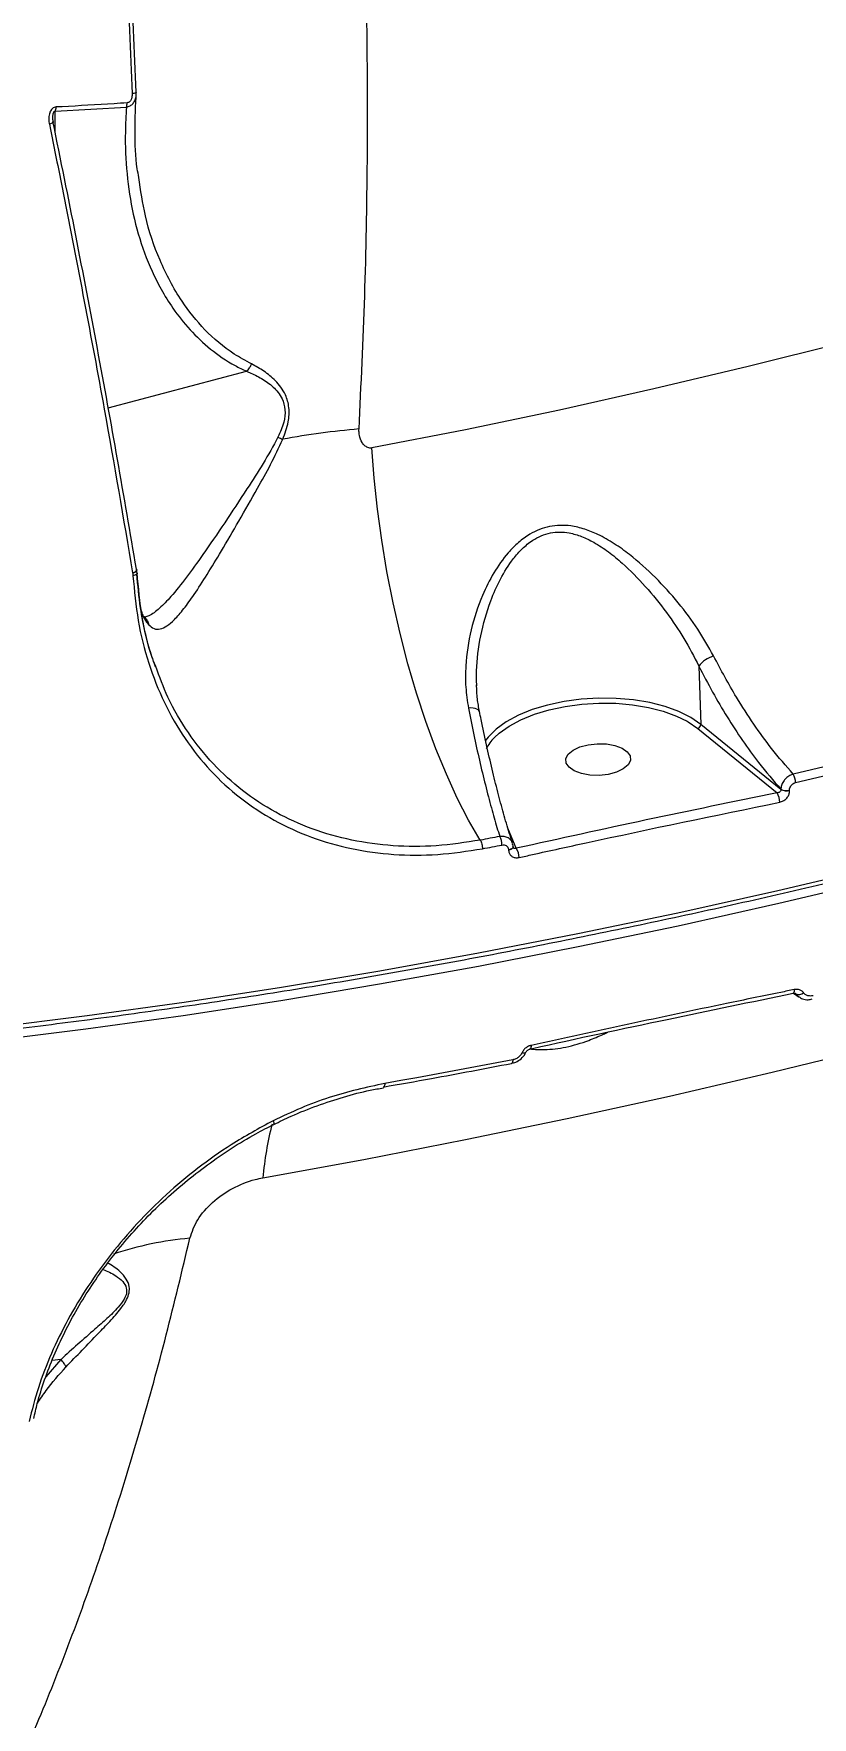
# Model space of a CAD drawing. Header units: millimetres. Extents: x -10881 to 8954, y -8695 to 5624.
# Drawn here: x 4949.7 to 5057.6, y -3575.2 to -3341.8 of the extents above; entities that cross this region are included whole.
import ezdxf

# ---------------------------------------------------------------- set-up
doc = ezdxf.new("R2010")
doc.units = ezdxf.units.MM
for name, color, linetype in [('DIKOM_ОБЪЕКТ', 7, 'Continuous'), ('DIKOM_РАЗМЕР_ЗОНА', 7, 'Continuous'), ('DIKOM_РАЗМЕР_ОБЪЕКТА', 7, 'Continuous')]:
    doc.layers.add(name, color=color, linetype=linetype)
doc.styles.add('style1', font='arial.ttf', dxfattribs={"width": 0.8})
doc.dimstyles.new('1-50', dxfattribs={"dimtxt": 300, "dimasz": 200, "dimexe": 100, "dimexo": 0, "dimgap": 100, "dimtad": 1, "dimtxsty": 'style1', "dimcen": 200, "dimclrd": 7, "dimclre": 7, "dimclrt": 7, "dimadec": 1, "dimazin": 2, "dimtfac": 1, "dimtmove": 0, "dimatfit": 2, "dimfxl": 0, "dimlwd": 25, "dimlwe": 18, "dimarcsym": 0})

# ---------------------------------------------------------------- blocks, each defined once
blk = doc.blocks.new('*D10')
at = {"layer": 'Defpoints', "color": 0, "transparency": 16777216}
for p in [(-7152.73, 2730.8), (7385.22, 911.28), (7385.22, -7693.77)]:
    blk.add_point(p, dxfattribs=at)
at = {"layer": 'DIKOM_РАЗМЕР_ОБЪЕКТА', "color": 7, "lineweight": 18, "transparency": 16777216}
for p, q in [((-7152.73, 2730.8), (-7152.73, -7793.77)), ((7385.22, 911.28), (7385.22, -7793.77))]:
    blk.add_line(p, q, dxfattribs=at)
at = {"layer": 'DIKOM_РАЗМЕР_ОБЪЕКТА', "color": 7, "lineweight": 25, "transparency": 16777216}
blk.add_line((-6952.73, -7693.77), (7185.22, -7693.77), dxfattribs=at)
at = {"layer": 'DIKOM_РАЗМЕР_ОБЪЕКТА', "color": 7, "transparency": 16777216}
for points in [[(-6952.73, -7660.43), (-6952.73, -7727.1), (-7152.73, -7693.77)], [(7185.22, -7660.43), (7185.22, -7727.1), (7385.22, -7693.77)]]:
    blk.add_solid(points, dxfattribs=at)
at = {"layer": 'DIKOM_РАЗМЕР_ОБЪЕКТА', "color": 7, "transparency": 16777216, "insert": (116.24, -7440.59), "char_height": 300, "attachment_point": 5, "style": 'style1'}
blk.add_mtext('14500', dxfattribs=at)
blk = doc.blocks.new('*D12')
at = {"layer": 'Defpoints', "color": 0, "transparency": 16777216}
for p in [(-9113.32, 3014.05), (8954.2, 2756.48), (8954.2, -8594.51)]:
    blk.add_point(p, dxfattribs=at)
at = {"layer": 'DIKOM_РАЗМЕР_ЗОНА', "color": 7, "lineweight": 18, "transparency": 16777216}
for p, q in [((-9113.32, 3014.05), (-9113.32, -8694.51)), ((8954.2, 2756.48), (8954.2, -8694.51))]:
    blk.add_line(p, q, dxfattribs=at)
at = {"layer": 'DIKOM_РАЗМЕР_ЗОНА', "color": 7, "lineweight": 25, "transparency": 16777216}
blk.add_line((-8913.32, -8594.51), (8754.2, -8594.51), dxfattribs=at)
at = {"layer": 'DIKOM_РАЗМЕР_ЗОНА', "color": 7, "transparency": 16777216}
for points in [[(-8913.32, -8561.18), (-8913.32, -8627.85), (-9113.32, -8594.51)], [(8754.2, -8561.18), (8754.2, -8627.85), (8954.2, -8594.51)]]:
    blk.add_solid(points, dxfattribs=at)
at = {"layer": 'DIKOM_РАЗМЕР_ЗОНА', "color": 7, "transparency": 16777216, "insert": (-79.56, -8341.34), "char_height": 300, "attachment_point": 5, "style": 'style1'}
blk.add_mtext('18000', dxfattribs=at)

msp = doc.modelspace()

# ---------------------------------------------------------------- linework, layer by layer
at = {"layer": 'DIKOM_ОБЪЕКТ', "color": 7, "linetype": 'Continuous', "lineweight": 15}
for p, q in [((4963.877, -3350.303), (4963.882, -3349.917)), ((4952.622, -3355.383), (4952.658, -3352.552)), ((4952.658, -3352.552), (4962.519, -3351.968)), ((4959.986, -3393.647), (4979.163, -3388.601)), ((4963.385, -3416.558), (4963.392, -3416.602)), ((4963.392, -3416.602), (4963.432, -3416.933)), ((4963.968, -3416.473), (4963.924, -3416.015)), ((4963.948, -3416.13), (4963.943, -3416.104)), ((4965.21, -3422.857), (4965.007, -3422.605)), ((4965.322, -3423.387), (4965.609, -3423.74)), ((4966.54, -3429.591), (4966.396, -3429.157)), ((4966.576, -3429.5), (4966.425, -3429.12)), ((5041.866, -3429.461), (5042.144, -3437.546)), ((5011.457, -3435.762), (5011.451, -3435.74)), ((5041.727, -3438.116), (5052.724, -3447.039)), ((5053.252, -3446.559), (5042.144, -3437.546)), ((5053.251, -3446.535), (5053.252, -3446.559)), ((5054.451, -3446.708), (5054.45, -3446.684)), ((5016.564, -3454.721), (5015.4, -3451.936)), ((5016.123, -3454.532), (5016.122, -3454.508)), ((5015.496, -3454.959), (5015.497, -3454.984)), ((5054.983, -3474.815), (5055.464, -3475.152)), ((5055.163, -3474.81), (5055.314, -3474.92)), ((5055.454, -3475.138), (5055.693, -3475.312)), ((4982.913, -3492.919), (4982.909, -3492.921)), ((4953.439, -3525.578), (4951.334, -3528.018)), ((4953.439, -3525.578), (4952.218, -3525.719))]:
    msp.add_line(p, q, dxfattribs=at)
at = {"layer": 'DIKOM_ОБЪЕКТ', "color": 7, "linetype": 'Continuous', "lineweight": 15, "flags": 128}
for points in [[(4963.882, -3349.917), (4963.888, -3349.942), (4963.87, -3349.967), (4963.829, -3349.993), (4963.764, -3350.018), (4963.677, -3350.042), (4963.571, -3350.064), (4963.449, -3350.084), (4963.313, -3350.101)], [(4952.373, -3354.011), (4952.373, -3354.045), (4952.346, -3354.092), (4952.292, -3354.142), (4952.211, -3354.195), (4952.106, -3354.249), (4951.98, -3354.301), (4951.836, -3354.351)], [(5141.019, -3361.22), (5127.841, -3365.559), (5114.646, -3369.73), (5101.444, -3373.728), (5088.242, -3377.551), (5075.05, -3381.197), (5061.875, -3384.663), (5048.726, -3387.948), (5035.612, -3391.048), (5022.541, -3393.963), (5009.521, -3396.69), (4996.562, -3399.227)], [(5011.574, -3453.594), (5009.961, -3450.828), (5008.388, -3447.778), (5006.869, -3444.467), (5005.414, -3440.921), (5004.035, -3437.168), (5002.743, -3433.237), (5001.547, -3429.159), (5000.458, -3424.964), (4999.484, -3420.687), (4998.631, -3416.36), (4997.908, -3412.016), (4997.319, -3407.691), (4996.869, -3403.417), (4996.562, -3399.227)], [(4943.561, -3481.417), (4956.913, -3479.763), (4970.374, -3477.898), (4983.936, -3475.823), (4997.59, -3473.539), (5011.326, -3471.048), (5025.136, -3468.352), (5039.011, -3465.452), (5052.942, -3462.35), (5066.919, -3459.049), (5080.933, -3455.549), (5094.975, -3451.855), (5109.036, -3447.967), (5123.107, -3443.889), (5137.179, -3439.624), (5151.241, -3435.173), (5165.286, -3430.541), (5179.303, -3425.729), (5193.284, -3420.742), (5207.22, -3415.583), (5215.499, -3412.427)], [(5214.844, -3410.862), (5206.645, -3413.986), (5192.751, -3419.131), (5178.812, -3424.103), (5164.836, -3428.9), (5150.834, -3433.518), (5136.814, -3437.955), (5122.785, -3442.208), (5108.756, -3446.274), (5094.737, -3450.149), (5080.737, -3453.833), (5066.765, -3457.322), (5052.83, -3460.613), (5038.942, -3463.706), (5025.109, -3466.597), (5011.34, -3469.285), (4997.645, -3471.769), (4984.032, -3474.045), (4970.511, -3476.114), (4957.09, -3477.974), (4943.778, -3479.623)], [(4963.942, -3416.104), (4963.943, -3416.151), (4963.918, -3416.222), (4963.862, -3416.296), (4963.778, -3416.368), (4963.668, -3416.437), (4963.535, -3416.501), (4963.385, -3416.558)], [(4963.947, -3416.132), (4963.949, -3416.176), (4963.925, -3416.25), (4963.871, -3416.326), (4963.787, -3416.401), (4963.677, -3416.474), (4963.544, -3416.542), (4963.392, -3416.602)], [(4963.9, -3416.02), (4963.937, -3416.083), (4963.942, -3416.104)], [(5116.192, -3428.326), (5108.518, -3430.546), (5100.847, -3432.708), (5093.18, -3434.812), (5085.518, -3436.856), (5077.864, -3438.841), (5070.218, -3440.767), (5062.583, -3442.632), (5054.96, -3444.437)], [(5055.295, -3445.623), (5062.923, -3443.817), (5070.564, -3441.951), (5078.215, -3440.024), (5085.875, -3438.037), (5093.542, -3435.991), (5101.215, -3433.886), (5108.892, -3431.723), (5116.571, -3429.501)], [(5011.451, -3435.74), (5011.397, -3435.634), (5011.273, -3435.514), (5011.092, -3435.415), (5010.859, -3435.341), (5010.582, -3435.293), (5010.27, -3435.273), (5009.933, -3435.283)], [(5042.144, -3437.546), (5040.762, -3436.599), (5039.098, -3435.77), (5037.189, -3435.077), (5035.078, -3434.535), (5032.809, -3434.156), (5030.433, -3433.949), (5028.001, -3433.917), (5025.568, -3434.061), (5023.185, -3434.379), (5020.906, -3434.863), (5018.779, -3435.503), (5016.852, -3436.285), (5015.167, -3437.192), (5013.76, -3438.203), (5012.663, -3439.297), (5012.251, -3439.848)], [(5013.524, -3439.386), (5014.204, -3438.754), (5015.568, -3437.773), (5017.202, -3436.894), (5019.071, -3436.136), (5021.133, -3435.515), (5023.343, -3435.046), (5025.653, -3434.737), (5028.013, -3434.597), (5030.371, -3434.628), (5032.675, -3434.829), (5034.875, -3435.197), (5036.923, -3435.722), (5038.774, -3436.394), (5040.243, -3437.116)], [(5040.243, -3437.116), (5040.387, -3437.198), (5041.727, -3438.116)], [(5029.313, -3444.474), (5028.052, -3444.615), (5026.78, -3444.578), (5025.6, -3444.366), (5024.607, -3443.997), (5023.883, -3443.499), (5023.485, -3442.915), (5023.446, -3442.29), (5023.77, -3441.676), (5024.429, -3441.122), (5025.371, -3440.673), (5026.519, -3440.366), (5027.78, -3440.225), (5029.052, -3440.262), (5030.232, -3440.474), (5031.224, -3440.844), (5031.949, -3441.341), (5032.347, -3441.925), (5032.385, -3442.55), (5032.062, -3443.164), (5031.403, -3443.718), (5030.461, -3444.167), (5029.313, -3444.474)], [(4981.443, -3500.406), (4995.439, -3497.858), (5009.503, -3495.119), (5023.628, -3492.19), (5037.806, -3489.072), (5052.03, -3485.768), (5066.292, -3482.278), (5080.583, -3478.606), (5094.896, -3474.753), (5109.223, -3470.72), (5123.556, -3466.511), (5137.888, -3462.128), (5152.21, -3457.572), (5166.515, -3452.847), (5180.794, -3447.955)], [(5014.272, -3453.08), (5013.934, -3453.145), (5013.597, -3453.209), (5013.26, -3453.274), (5012.923, -3453.338), (5012.585, -3453.402), (5012.248, -3453.466), (5011.911, -3453.53), (5011.574, -3453.594)], [(5011.878, -3454.787), (5012.215, -3454.723), (5012.553, -3454.659), (5012.89, -3454.595), (5013.227, -3454.531), (5013.565, -3454.467), (5013.902, -3454.402), (5014.24, -3454.338), (5014.577, -3454.273)], [(5016.122, -3454.507), (5016.111, -3454.584), (5016.071, -3454.662), (5016.002, -3454.737), (5015.907, -3454.806), (5015.789, -3454.867), (5015.65, -3454.919), (5015.496, -3454.959)], [(5016.123, -3454.527), (5016.123, -3454.529), (5016.112, -3454.608), (5016.072, -3454.686), (5016.003, -3454.761), (5015.908, -3454.83), (5015.79, -3454.891), (5015.651, -3454.943), (5015.497, -3454.984)], [(5016.103, -3454.427), (5016.122, -3454.505), (5016.122, -3454.507)], [(5055.097, -3474.315), (5055.094, -3474.469), (5055.078, -3474.6), (5055.051, -3474.702), (5055.013, -3474.773), (5054.966, -3474.809), (5054.957, -3474.812)], [(5055.096, -3474.761), (5055.261, -3474.97), (5055.454, -3475.139)], [(5018.618, -3482.048), (5018.614, -3482.203), (5018.597, -3482.334), (5018.567, -3482.437), (5018.526, -3482.508), (5018.474, -3482.546), (5018.463, -3482.549)], [(5016.091, -3484.045), (5013.866, -3484.472), (5011.643, -3484.894), (5009.422, -3485.311), (5007.203, -3485.723), (5004.985, -3486.13), (5002.77, -3486.531), (5000.557, -3486.927), (4998.345, -3487.318)], [(5016.091, -3484.045), (5016.082, -3484.199), (5016.059, -3484.331), (5016.024, -3484.434), (5015.978, -3484.506), (5015.922, -3484.544), (5015.909, -3484.547)], [(5017.376, -3483.042), (5017.52, -3483.069), (5017.647, -3483.08), (5017.753, -3483.074), (5017.836, -3483.052), (5017.892, -3483.014), (5017.912, -3482.986)], [(4998.345, -3487.318), (4998.331, -3487.473), (4998.302, -3487.606), (4998.261, -3487.711), (4998.21, -3487.783), (4998.149, -3487.822), (4998.131, -3487.826)], [(4982.865, -3492.505), (4982.907, -3492.641), (4982.933, -3492.755), (4982.941, -3492.841), (4982.933, -3492.897), (4982.913, -3492.919)]]:
    msp.add_lwpolyline(points, dxfattribs=at)
at = {"layer": 'DIKOM_ОБЪЕКТ', "color": 7, "linetype": 'Continuous', "lineweight": 15}
for centre, radius, start, end in [((4960.94, -3351.409), 1.675, 340.49716, 1.22597), ((4951.131, -3351.959), 1.638, 338.78066, 0.20263), ((5025.266, -3300.723), 105.603, 246.72177, 247.1153), ((5004.546, -3509.281), 113.113, 94.96179, 100.36293), ((4963.555, -3423.686), 1.792, 9.61205, 37.6064), ((5045.208, -3432.159), 4.295, 107.62131, 141.08463), ((5041.535, -3437.538), 0.609, 288.43644, 359.28377), ((5017.958, -3443.794), 6.252, 135.1638, 152.76567), ((5052.121, -3445.879), 3.184, 4.60927, 26.93327), ((5050.386, -3448.402), 2.706, 1.50504, 30.25301), ((5054.039, -3445.091), 1.645, 241.3977, 284.48399), ((5054.04, -3445.115), 1.645, 241.39312, 284.48329), ((5012.01, -3454.296), 2.568, 0.50879, 28.25583), ((5014.492, -3456.073), 2.475, 1.56277, 33.12577), ((5055.708, -3473.966), 1.032, 247.58509, 310.96828), ((5027.722, -3504.442), 46.454, 165.71911, 175.01499), ((4975.161, -3553.499), 44.88, 94.91771, 108.73855)]:
    msp.add_arc(centre, radius, start, end, dxfattribs=at)
for points, knots in [([(4973.78, -2705.214), (4973.205, -2705.39), (4971.641, -2705.869), (4969.223, -2706.981), (4966.573, -2708.482), (4964.144, -2710.214), (4961.946, -2712.125), (4959.992, -2714.181), (4958.29, -2716.339), (4956.843, -2718.553), (4955.646, -2720.776), (4954.688, -2722.96), (4953.948, -2725.065), (4953.398, -2727.064), (4953.008, -2728.941), (4952.751, -2730.694), (4952.598, -2732.332), (4952.529, -2733.873), (4952.529, -2735.341), (4952.588, -2736.759), (4952.699, -2738.162), (4952.864, -2739.59), (4953.09, -2741.109), (4953.404, -2742.838), (4953.88, -2745.072), (4954.539, -2747.75), (4955.373, -2750.815), (4956.283, -2753.947), (4957.288, -2757.255), (4958.403, -2760.802), (4959.642, -2764.634), (4960.974, -2768.662), (4962.402, -2772.905), (4963.935, -2777.387), (4965.569, -2782.105), (4967.309, -2787.068), (4969.155, -2792.283), (4971.11, -2797.756), (4973.168, -2803.472), (4975.332, -2809.437), (4977.597, -2815.642), (4979.97, -2822.103), (4982.445, -2828.802), (4985.012, -2835.719), (4987.666, -2842.834), (4990.411, -2850.161), (4993.249, -2857.706), (4996.186, -2865.484), (4999.215, -2873.477), (5002.334, -2881.678), (5005.543, -2890.088), (5008.842, -2898.71), (5012.223, -2907.517), (5015.684, -2916.51), (5019.224, -2925.681), (5022.85, -2935.051), (5026.555, -2944.603), (5030.326, -2954.303), (5034.151, -2964.118), (5038.031, -2974.05), (5041.974, -2984.125), (5045.988, -2994.358), (5050.069, -3004.74), (5054.206, -3015.246), (5058.4, -3025.875), (5062.652, -3036.633), (5066.953, -3047.493), (5071.298, -3058.443), (5075.684, -3069.48), (5080.119, -3080.617), (5084.598, -3091.85), (5089.11, -3103.144), (5093.642, -3114.468), (5098.183, -3125.799), (5102.738, -3137.145), (5107.317, -3148.532), (5111.929, -3159.984), (5116.574, -3171.499), (5121.246, -3183.062), (5125.939, -3194.66), (5130.647, -3206.276), (5135.363, -3217.894), (5140.081, -3229.498), (5144.793, -3241.071), (5149.493, -3252.597), (5154.176, -3264.06), (5158.834, -3275.447), (5163.466, -3286.751), (5168.088, -3298.012), (5172.707, -3309.248), (5177.325, -3320.463), (5181.925, -3331.617), (5186.499, -3342.69), (5191.041, -3353.665), (5195.54, -3364.517), (5199.998, -3375.253), (5204.414, -3385.869), (5208.79, -3396.369), (5213.12, -3406.739), (5217.403, -3416.978), (5221.641, -3427.09), (5225.836, -3437.079), (5229.978, -3446.92), (5234.063, -3456.606), (5238.09, -3466.133), (5242.062, -3475.511), (5245.974, -3484.723), (5249.813, -3493.742), (5253.569, -3502.545), (5257.242, -3511.13), (5260.841, -3519.519), (5264.368, -3527.717), (5267.82, -3535.715), (5271.19, -3543.5), (5274.479, -3551.073), (5277.689, -3558.437), (5280.813, -3565.576), (5283.845, -3572.478), (5286.787, -3579.147), (5289.644, -3585.594), (5292.414, -3591.813), (5295.086, -3597.782), (5297.654, -3603.485), (5300.113, -3608.909), (5302.475, -3614.086), (5304.743, -3619.02), (5306.919, -3623.712), (5308.995, -3628.148), (5310.975, -3632.332), (5312.862, -3636.271), (5314.662, -3639.977), (5316.372, -3643.436), (5318.001, -3646.668), (5319.567, -3649.699), (5321.105, -3652.587), (5322.693, -3655.445), (5324.216, -3658.021), (5325.575, -3660.128), (5326.691, -3661.716), (5327.614, -3662.938), (5328.566, -3664.106), (5329.565, -3665.235), (5330.639, -3666.349), (5331.815, -3667.459), (5333.122, -3668.573), (5334.588, -3669.688), (5336.241, -3670.794), (5338.101, -3671.868), (5340.178, -3672.875), (5342.471, -3673.773), (5344.961, -3674.516), (5347.615, -3675.062), (5350.39, -3675.374), (5353.24, -3675.428), (5356.221, -3675.199), (5359.278, -3674.658), (5362.322, -3673.752), (5364.547, -3672.904), (5365.696, -3672.278), (5365.933, -3672.149)], [0, 0, 0, 0, 0.0011985, 0.0032581, 0.0052799, 0.0072669, 0.0092214, 0.0111446, 0.0130366, 0.0148961, 0.0167212, 0.018512, 0.0202734, 0.0220193, 0.0237739, 0.0255608, 0.0274196, 0.0293981, 0.0315534, 0.0339557, 0.0366951, 0.0398949, 0.0437386, 0.0485326, 0.0548893, 0.064576, 0.0738903, 0.0825494, 0.0907906, 0.0995119, 0.1079292, 0.1161342, 0.1242885, 0.1323413, 0.1403379, 0.1482986, 0.1562396, 0.1641749, 0.1721209, 0.1799924, 0.18789, 0.1958027, 0.2037125, 0.2115976, 0.2194404, 0.2272258, 0.2350511, 0.2428896, 0.2507186, 0.2585458, 0.2663779, 0.2742213, 0.2820862, 0.2898971, 0.2977261, 0.3055864, 0.313458, 0.3213159, 0.3291377, 0.3369057, 0.3446788, 0.3525023, 0.3603161, 0.3681279, 0.3759442, 0.383771, 0.3916161, 0.3994285, 0.4072342, 0.4150698, 0.422919, 0.430763, 0.4385823, 0.4463619, 0.4541054, 0.4618563, 0.4696376, 0.4774446, 0.4852721, 0.4931149, 0.5009676, 0.5088245, 0.516679, 0.5245246, 0.5323557, 0.5401668, 0.5479527, 0.5557083, 0.5634486, 0.5712607, 0.579091, 0.5869322, 0.5947769, 0.6026153, 0.6104402, 0.6182331, 0.6260461, 0.6338504, 0.6416491, 0.6494496, 0.6572573, 0.6650796, 0.6729306, 0.6807465, 0.6885807, 0.6964393, 0.7043072, 0.7121656, 0.7199976, 0.7277875, 0.7355842, 0.7434131, 0.7512353, 0.7590588, 0.766889, 0.7747334, 0.7826036, 0.7904405, 0.7982845, 0.8061672, 0.8140702, 0.8219747, 0.8298575, 0.8377036, 0.8455321, 0.8534507, 0.8613777, 0.869325, 0.8773069, 0.8853406, 0.8934492, 0.901673, 0.9099301, 0.9183992, 0.9271749, 0.9364952, 0.9471073, 0.9548059, 0.9590109, 0.962592, 0.9656033, 0.9681976, 0.9704893, 0.9725662, 0.9744978, 0.9763413, 0.9781434, 0.9799386, 0.9817456, 0.9835817, 0.985451, 0.9873486, 0.9892664, 0.9911965, 0.9931337, 0.9952798, 0.9973914, 0.9994616, 1, 1, 1, 1]), ([(5365.898, -3672.083), (5365.845, -3672.141), (5365.646, -3672.354), (5364.939, -3671.862), (5363.771, -3670.575), (5362.215, -3668.339), (5360.306, -3665.228), (5358.064, -3661.273), (5355.512, -3656.525), (5352.663, -3651.02), (5349.485, -3644.701), (5345.961, -3637.523), (5342.094, -3629.485), (5337.876, -3620.57), (5333.336, -3610.833), (5328.542, -3600.421), (5323.521, -3589.396), (5318.287, -3577.794), (5312.78, -3565.485), (5306.972, -3552.404), (5300.874, -3538.571), (5294.482, -3523.976), (5287.84, -3508.722), (5281.052, -3493.043), (5274.146, -3477.01), (5267.115, -3460.611), (5259.88, -3443.656), (5252.436, -3426.136), (5244.827, -3408.151), (5237.031, -3389.649), (5229.073, -3370.685), (5221.064, -3351.527), (5213.055, -3332.297), (5205.032, -3312.964), (5196.907, -3293.317), (5188.68, -3273.351), (5180.401, -3253.186), (5172.046, -3232.764), (5163.646, -3212.156), (5155.676, -3192.532), (5148.182, -3174.016), (5141.149, -3156.587), (5134.129, -3139.134), (5127.121, -3121.657), (5120.158, -3104.238), (5113.227, -3086.842), (5106.346, -3069.517), (5099.249, -3051.592), (5091.98, -3033.163), (5084.556, -3014.27), (5077.258, -2995.625), (5070.057, -2977.15), (5062.978, -2958.91), (5056.029, -2940.923), (5049.269, -2923.336), (5042.797, -2906.416), (5036.626, -2890.195), (5030.734, -2874.621), (5025.055, -2859.517), (5019.591, -2844.89), (5014.38, -2830.839), (5009.412, -2817.333), (5004.71, -2804.432), (5000.339, -2792.317), (4996.314, -2781.033), (4992.628, -2770.561), (4989.239, -2760.785), (4986.137, -2751.673), (4983.339, -2743.272), (4980.856, -2735.61), (4978.712, -2728.759), (4976.934, -2722.816), (4975.513, -2717.766), (4974.441, -2713.58), (4973.707, -2710.213), (4973.304, -2707.641), (4973.279, -2705.985), (4973.451, -2705.2), (4973.738, -2705.25), (4973.795, -2705.26)], [0, 0, 0, 0, 0.00485319, 0.01812061, 0.03164925, 0.04520278, 0.05883181, 0.07248617, 0.08566114, 0.09885872, 0.11212506, 0.12541461, 0.13897018, 0.15255055, 0.16620626, 0.17988731, 0.19306331, 0.20626201, 0.21952963, 0.2328204, 0.24637659, 0.25995745, 0.27361322, 0.2872942, 0.30045342, 0.31363518, 0.32699314, 0.34035109, 0.35380432, 0.36725754, 0.38089398, 0.39455553, 0.40771584, 0.42089873, 0.43425821, 0.4476177, 0.4610727, 0.4745277, 0.48816644, 0.50183037, 0.51325774, 0.52469993, 0.53625663, 0.54781332, 0.55943169, 0.57105007, 0.58278624, 0.5945384, 0.60771578, 0.62091581, 0.63418465, 0.64747662, 0.66103387, 0.67461581, 0.68827271, 0.7019548, 0.71510982, 0.72828735, 0.74164094, 0.75499453, 0.76844327, 0.78189201, 0.79552382, 0.80918074, 0.8223569, 0.83555578, 0.84882375, 0.86211497, 0.87567269, 0.88925522, 0.90291306, 0.91659617, 0.9297677, 0.9429619, 0.95622526, 0.969512, 0.98306559, 0.99664417, 1, 1, 1, 1]), ([(4950.625, -2870.545), (4950.914, -2871.88), (4951.492, -2874.552), (4952.803, -2879.66), (4954.443, -2885.578), (4956.329, -2891.982), (4958.379, -2898.66), (4960.534, -2905.47), (4962.929, -2912.844), (4965.583, -2920.833), (4968.492, -2929.421), (4971.669, -2938.627), (4975.09, -2948.381), (4978.673, -2958.441), (4982.387, -2968.728), (4986.22, -2979.214), (4990.255, -2990.121), (4994.517, -3001.515), (4998.997, -3013.363), (5003.704, -3025.681), (5008.6, -3038.368), (5014.31, -3053.024), (5020.9, -3069.76), (5028.462, -3088.741), (5036.323, -3108.264), (5043.639, -3126.25), (5050.286, -3142.464), (5056.202, -3156.811), (5062.206, -3171.288), (5068.33, -3185.976), (5074.548, -3200.817), (5080.865, -3215.822), (5087.222, -3230.858), (5093.496, -3245.636), (5099.658, -3260.096), (5105.71, -3274.25), (5111.753, -3288.337), (5117.817, -3302.428), (5123.878, -3316.469), (5129.935, -3330.458), (5135.945, -3344.301), (5139.892, -3353.359), (5141.866, -3357.889)], [0, 0, 0, 0, 0.0282977, 0.0566647, 0.0852432, 0.1138932, 0.1375425, 0.1611917, 0.185006, 0.2088203, 0.23316, 0.2574997, 0.2820232, 0.3065467, 0.3294533, 0.3523599, 0.3754233, 0.3984866, 0.4220484, 0.4456101, 0.4693457, 0.4930812, 0.525685, 0.5584037, 0.5914745, 0.6246643, 0.6479274, 0.6711905, 0.6946175, 0.7180444, 0.741983, 0.7659217, 0.7900347, 0.8141477, 0.8369957, 0.8598436, 0.8828401, 0.9058367, 0.9292979, 0.9527591, 0.9763795, 1, 1, 1, 1]), ([(4994.763, -3396.592), (4995.055, -3390.461), (4995.642, -3378.167), (4995.985, -3359.394), (4995.93, -3340.379), (4995.461, -3322.296), (4994.67, -3305.226), (4993.631, -3289.212), (4992.288, -3273.144), (4990.63, -3256.953), (4988.649, -3240.684), (4986.337, -3224.349), (4983.705, -3208.078), (4980.819, -3192.277), (4977.709, -3176.987), (4974.389, -3162.166), (4970.783, -3147.482), (4966.886, -3132.938), (4962.716, -3118.628), (4958.257, -3104.515), (4953.518, -3090.657), (4947.881, -3075.4), (4941.24, -3058.971), (4933.478, -3041.642), (4925.258, -3025.071), (4917.49, -3010.939), (4910.325, -2999.009), (4903.879, -2989.043), (4897.267, -2979.569), (4890.459, -2970.552), (4883.473, -2962.031), (4876.312, -2954.024), (4869.03, -2946.601), (4861.779, -2939.907), (4854.588, -2933.924), (4847.448, -2928.605), (4840.237, -2923.856), (4832.955, -2919.681), (4825.644, -2916.129), (4818.377, -2913.169), (4813.566, -2911.736), (4811.192, -2911.029)], [0, 0, 0, 0, 0.0290093, 0.0581619, 0.0873867, 0.1167572, 0.1409802, 0.165245, 0.1896367, 0.2140713, 0.2389999, 0.2639747, 0.289091, 0.3142551, 0.3377179, 0.3612203, 0.3850343, 0.4088483, 0.4328318, 0.4568153, 0.4811252, 0.5054802, 0.5389038, 0.5725657, 0.6063476, 0.640372, 0.6641992, 0.6880682, 0.7120632, 0.7361003, 0.7606187, 0.7851814, 0.8098784, 0.8346201, 0.8580237, 0.8814651, 0.9051993, 0.9289336, 0.9528253, 0.976717, 1, 1, 1, 1]), ([(4958.226, -3280.234), (4958.834, -3286.042), (4960.049, -3297.669), (4961.463, -3315.147), (4962.599, -3332.649), (4963.075, -3344.28), (4963.313, -3350.101)], [0, 0, 0, 0, 0.2489043, 0.4982428, 0.7488998, 1, 1, 1, 1]), ([(4963.882, -3349.917), (4963.647, -3344.156), (4963.178, -3332.624), (4962.052, -3315.202), (4960.642, -3297.699), (4959.422, -3286.009), (4958.811, -3280.159)], [0, 0, 0, 0, 0.2489044, 0.4982428, 0.7488997, 1, 1, 1, 1]), ([(4962.614, -3351.373), (4962.011, -3351.414), (4958.994, -3351.618), (4955.714, -3351.808), (4953.044, -3351.94), (4952.769, -3351.954)], [0, 0, 0, 0, 0.1831691, 0.9158786, 1, 1, 1, 1]), ([(4962.519, -3351.968), (4962.694, -3351.922), (4963.045, -3351.83), (4963.466, -3351.464), (4963.756, -3350.966), (4963.876, -3350.555), (4963.877, -3350.322), (4963.877, -3350.303)], [0, 0, 0, 0, 0.234832, 0.4695301, 0.7090703, 0.9766986, 1, 1, 1, 1]), ([(4963.313, -3350.101), (4963.309, -3350.274), (4963.303, -3350.576), (4963.174, -3350.957), (4963.003, -3351.197), (4962.815, -3351.337), (4962.681, -3351.361), (4962.614, -3351.373)], [0, 0, 0, 0, 0.3196286, 0.5618766, 0.7279416, 0.8640377, 1, 1, 1, 1]), ([(4964.236, -3361.729), (4964.162, -3361.326), (4963.782, -3359.244), (4963.644, -3355.299), (4963.803, -3351.711), (4963.882, -3349.917)], [0, 0, 0, 0, 0.1070445, 0.553516, 1, 1, 1, 1]), ([(4952.769, -3351.954), (4952.671, -3351.968), (4952.476, -3351.998), (4952.219, -3352.178), (4951.989, -3352.471), (4951.794, -3352.967), (4951.726, -3353.636), (4951.8, -3354.117), (4951.836, -3354.351)], [0, 0, 0, 0, 0.1098635, 0.2200424, 0.3257284, 0.4925231, 0.7537199, 1, 1, 1, 1]), ([(4952.319, -3353.443), (4952.323, -3353.3), (4952.329, -3353.074), (4952.388, -3352.793), (4952.455, -3352.645), (4952.509, -3352.582), (4952.54, -3352.56), (4952.572, -3352.546), (4952.612, -3352.539), (4952.641, -3352.547), (4952.658, -3352.552)], [0, 0, 0, 0, 0.4265753, 0.6792081, 0.800781, 0.8428805, 0.8853849, 0.8973205, 0.9390186, 1, 1, 1, 1]), ([(4952.403, -3354.003), (4952.369, -3353.901), (4952.311, -3353.727), (4952.326, -3353.533), (4952.332, -3353.451)], [0, 0, 0, 0, 0.5800775, 1, 1, 1, 1]), ([(4963.9, -3416.02), (4963.042, -3410.967), (4961.325, -3400.854), (4958.512, -3385.414), (4955.54, -3369.795), (4953.406, -3359.246), (4952.339, -3353.967)], [0, 0, 0, 0, 0.2490893, 0.498539, 0.7490847, 1, 1, 1, 1]), ([(4962.519, -3351.968), (4962.457, -3353.122), (4962.288, -3356.255), (4962.505, -3361.247), (4963.353, -3366.86), (4964.899, -3372.218), (4966.851, -3376.531), (4969.033, -3380.056), (4971.261, -3382.879), (4974.102, -3385.566), (4976.811, -3387.441), (4978.632, -3388.339), (4979.163, -3388.601)], [0, 0, 0, 0, 0.0783339, 0.2125921, 0.3472662, 0.4817928, 0.6158493, 0.6916662, 0.7820716, 0.8726186, 0.9628125, 1, 1, 1, 1]), ([(4951.836, -3354.351), (4951.965, -3354.985), (4952.611, -3358.153), (4954.262, -3366.373), (4956.703, -3378.944), (4959.984, -3396.597), (4962.101, -3409.023), (4963.385, -3416.558)], [0, 0, 0, 0, 0.0299896, 0.1499527, 0.3900715, 0.6301904, 1, 1, 1, 1]), ([(4979.869, -3387.579), (4979.054, -3387.134), (4976.592, -3385.791), (4973.267, -3382.915), (4969.797, -3378.558), (4967.017, -3373.26), (4965.074, -3367.483), (4964.495, -3363.51), (4964.236, -3361.729)], [0, 0, 0, 0, 0.0804215, 0.2430261, 0.4058879, 0.6166559, 0.8281712, 1, 1, 1, 1]), ([(4979.163, -3388.601), (4979.165, -3388.601), (4979.167, -3388.6), (4979.17, -3388.599), (4979.171, -3388.598), (4979.171, -3388.598)], [0, 0, 0, 0, 0.4569013, 0.8306736, 1, 1, 1, 1]), ([(4979.171, -3388.598), (4979.312, -3388.453), (4979.571, -3388.186), (4979.776, -3387.807), (4979.856, -3387.612), (4979.869, -3387.579)], [0, 0, 0, 0, 0.4995243, 0.9155994, 1, 1, 1, 1]), ([(4979.171, -3388.598), (4979.172, -3388.598), (4979.302, -3388.65), (4980.006, -3388.939), (4981.282, -3389.551), (4982.883, -3390.687), (4984.102, -3392.13), (4984.6, -3393.909), (4984.392, -3395.819), (4983.839, -3397.047), (4983.532, -3397.729)], [0, 0, 0, 0, 0.00027289, 0.04145036, 0.22429795, 0.4065738, 0.58498276, 0.71248104, 0.84045304, 1, 1, 1, 1]), ([(4984.199, -3398.013), (4984.492, -3397.222), (4985.026, -3395.782), (4985.145, -3393.605), (4984.555, -3391.552), (4983.258, -3389.877), (4981.592, -3388.527), (4980.447, -3387.897), (4979.869, -3387.579)], [0, 0, 0, 0, 0.16726677, 0.30432056, 0.4416754, 0.63703311, 0.81672043, 1, 1, 1, 1]), ([(4983.532, -3397.729), (4982.858, -3398.954), (4981.495, -3401.434), (4978.923, -3405.384), (4976.09, -3409.683), (4973.287, -3413.801), (4970.811, -3417.243), (4968.815, -3419.747), (4967.095, -3421.507), (4965.899, -3422.461), (4965.268, -3422.644), (4965.082, -3422.698)], [0, 0, 0, 0, 0.1042262, 0.2109616, 0.3595457, 0.5119487, 0.6346748, 0.7603488, 0.8580131, 0.9580714, 1, 1, 1, 1]), ([(4965.609, -3423.74), (4965.849, -3423.951), (4966.336, -3424.379), (4967.185, -3424.384), (4968.128, -3423.95), (4969.219, -3423.019), (4970.473, -3421.566), (4971.98, -3419.474), (4973.708, -3416.79), (4975.77, -3413.375), (4978.113, -3409.369), (4980.433, -3405.304), (4982.551, -3401.517), (4983.647, -3399.188), (4984.199, -3398.013)], [0, 0, 0, 0, 0.0637962, 0.1293407, 0.1956936, 0.2634257, 0.3422598, 0.4227076, 0.5170767, 0.6134035, 0.7254015, 0.8399977, 0.9193186, 1, 1, 1, 1]), ([(4996.562, -3399.227), (4996.467, -3399.236), (4996.269, -3399.255), (4995.901, -3399.152), (4995.517, -3398.9), (4995.067, -3398.352), (4994.848, -3397.742), (4994.755, -3397.09), (4994.76, -3396.79), (4994.763, -3396.592)], [0, 0, 0, 0, 0.0767419, 0.1605212, 0.317401, 0.4661276, 0.7624994, 0.842837, 1, 1, 1, 1]), ([(5043.908, -3428.065), (5043.21, -3426.817), (5041.795, -3424.285), (5039.037, -3420.622), (5035.882, -3417.113), (5032.867, -3414.401), (5030.165, -3412.46), (5028.088, -3411.273), (5026.057, -3410.439), (5023.815, -3409.895), (5021.157, -3409.935), (5018.694, -3410.929), (5016.826, -3412.31), (5015.088, -3414.076), (5013.363, -3416.532), (5011.576, -3420.106), (5010.159, -3424.452), (5009.524, -3428.754), (5009.494, -3432.4), (5009.786, -3434.317), (5009.933, -3435.283)], [0, 0, 0, 0, 0.0717889, 0.1456298, 0.2211699, 0.2985182, 0.3406369, 0.3832929, 0.4161016, 0.4496125, 0.4986455, 0.5477921, 0.5804516, 0.6139716, 0.670437, 0.7283184, 0.8119545, 0.8980741, 0.9486872, 1, 1, 1, 1]), ([(4943.459, -3480.184), (4945.586, -3479.932), (4951.755, -3479.2), (4962.039, -3477.854), (4974.333, -3476.091), (4986.71, -3474.15), (4999.161, -3472.038), (5011.68, -3469.753), (5024.259, -3467.298), (5036.891, -3464.674), (5049.571, -3461.882), (5062.29, -3458.923), (5075.043, -3455.8), (5087.822, -3452.514), (5100.62, -3449.067), (5113.431, -3445.461), (5126.247, -3441.697), (5139.061, -3437.778), (5151.866, -3433.706), (5164.656, -3429.483), (5177.424, -3425.112), (5190.161, -3420.592), (5202.703, -3415.999), (5210.972, -3412.84), (5215.026, -3411.291)], [0, 0, 0, 0, 0.0244945, 0.071037, 0.1175795, 0.1641212, 0.2106623, 0.2572028, 0.3037426, 0.3502819, 0.3968207, 0.443359, 0.4898969, 0.5364343, 0.5829714, 0.6295082, 0.6760447, 0.7225809, 0.7691169, 0.8156526, 0.8621883, 0.9087238, 0.9552592, 1, 1, 1, 1]), ([(5011.088, -3432.194), (5011.068, -3431.506), (5011.001, -3429.217), (5011.542, -3425.228), (5012.724, -3420.945), (5014.306, -3417.351), (5015.808, -3414.926), (5017.37, -3413.151), (5019.02, -3411.796), (5021.258, -3410.827), (5023.652, -3410.861), (5025.659, -3411.464), (5027.484, -3412.352), (5029.365, -3413.604), (5031.786, -3415.604), (5034.522, -3418.393), (5037.364, -3421.927), (5039.898, -3425.642), (5041.205, -3428.178), (5041.866, -3429.461)], [0, 0, 0, 0, 0.0393252, 0.1307545, 0.2245794, 0.2852597, 0.3471205, 0.3810247, 0.4157636, 0.4654012, 0.5149648, 0.5489103, 0.5838448, 0.6288231, 0.6744596, 0.7568044, 0.8409523, 0.9195686, 1, 1, 1, 1]), ([(4963.993, -3416.548), (4963.998, -3416.583), (4964.008, -3416.655), (4963.896, -3416.765), (4963.703, -3416.865), (4963.521, -3416.911), (4963.432, -3416.933)], [0, 0, 0, 0, 0.2436608, 0.5, 0.7563392, 1, 1, 1, 1]), ([(4963.432, -3416.933), (4963.622, -3419.022), (4964, -3423.198), (4965.503, -3429.096), (4967.673, -3434.603), (4970.552, -3439.613), (4974.086, -3444.051), (4978.231, -3447.845), (4982.923, -3450.946), (4988.101, -3453.307), (4993.674, -3454.899), (4999.555, -3455.688), (5005.653, -3455.739), (5009.802, -3455.104), (5011.878, -3454.787)], [0, 0, 0, 0, 0.0836186, 0.1671661, 0.2504175, 0.3338525, 0.4173036, 0.5004885, 0.5837385, 0.6671385, 0.7504577, 0.8333964, 0.916628, 1, 1, 1, 1]), ([(4966.396, -3429.157), (4966.242, -3428.706), (4965.797, -3427.401), (4965.1, -3424.822), (4964.352, -3421.137), (4964.11, -3418.259), (4963.977, -3416.672)], [0, 0, 0, 0, 0.1183636, 0.3429478, 0.6377629, 1, 1, 1, 1]), ([(4966.425, -3429.12), (4966.33, -3428.888), (4965.509, -3426.867), (4964.592, -3422.67), (4964.193, -3418.59), (4963.993, -3416.548)], [0, 0, 0, 0, 0.0610317, 0.5299319, 1, 1, 1, 1]), ([(4964.528, -3421.673), (4964.608, -3421.934), (4964.82, -3422.617), (4965.13, -3423.092), (4965.322, -3423.387)], [0, 0, 0, 0, 0.3812831, 1, 1, 1, 1]), ([(4965.144, -3422.848), (4965.219, -3422.922), (4965.436, -3423.134), (4965.556, -3423.47), (4965.602, -3423.703), (4965.609, -3423.74)], [0, 0, 0, 0, 0.3091632, 0.8888565, 1, 1, 1, 1]), ([(5054.96, -3444.437), (5053.952, -3443.29), (5052.099, -3441.18), (5049.47, -3437.545), (5046.739, -3433.344), (5044.95, -3430.009), (5043.908, -3428.065)], [0, 0, 0, 0, 0.25807842, 0.4750061, 0.69407497, 1, 1, 1, 1]), ([(5011.574, -3453.594), (5009.533, -3453.906), (5005.463, -3454.528), (4999.477, -3454.483), (4993.702, -3453.714), (4988.234, -3452.16), (4983.15, -3449.852), (4978.543, -3446.822), (4974.468, -3443.112), (4971.01, -3438.76), (4968.316, -3434.223), (4967.109, -3430.948), (4966.576, -3429.5)], [0, 0, 0, 0, 0.1024206, 0.2042256, 0.3060595, 0.4084795, 0.5101057, 0.6124785, 0.7144508, 0.8162522, 0.9188094, 1, 1, 1, 1]), ([(5041.866, -3429.461), (5042.499, -3430.675), (5043.768, -3433.113), (5045.802, -3436.557), (5047.928, -3439.819), (5050.411, -3443.259), (5052.21, -3445.334), (5053.251, -3446.535)], [0, 0, 0, 0, 0.1819181, 0.3651193, 0.552343, 0.7409454, 1, 1, 1, 1]), ([(5011.476, -3435.759), (5011.36, -3435.178), (5011.118, -3433.967), (5011.084, -3432.707), (5011.066, -3432.052)], [0, 0, 0, 0, 0.4803642, 1, 1, 1, 1]), ([(5009.933, -3435.283), (5010.18, -3436.528), (5010.676, -3439.026), (5011.462, -3442.584), (5012.275, -3445.988), (5013.087, -3449.085), (5013.756, -3451.422), (5014.143, -3452.666), (5014.272, -3453.08)], [0, 0, 0, 0, 0.18215455, 0.36559385, 0.55305904, 0.7419031, 0.91419136, 1, 1, 1, 1]), ([(5016.035, -3453.967), (5015.886, -3453.509), (5015.472, -3452.241), (5014.79, -3449.892), (5013.997, -3446.955), (5013.21, -3443.788), (5012.44, -3440.421), (5011.857, -3437.724), (5011.542, -3436.117), (5011.468, -3435.737)], [0, 0, 0, 0, 0.0950464, 0.2633322, 0.4331776, 0.6040727, 0.7755253, 0.946985, 1, 1, 1, 1]), ([(5054.96, -3444.437), (5054.796, -3444.498), (5054.431, -3444.634), (5053.998, -3444.968), (5053.622, -3445.393), (5053.351, -3445.876), (5053.256, -3446.294), (5053.251, -3446.507), (5053.251, -3446.535)], [0, 0, 0, 0, 0.1805008, 0.4029091, 0.5309916, 0.7496247, 0.9664027, 1, 1, 1, 1]), ([(5052.724, -3447.039), (5046.667, -3448.28), (5034.552, -3450.762), (5022.561, -3453.401), (5016.564, -3454.721)], [0, 0, 0, 0, 0.49991821, 1, 1, 1, 1]), ([(5053.252, -3446.559), (5053.253, -3446.592), (5053.254, -3446.676), (5053.199, -3446.809), (5053.079, -3446.932), (5052.913, -3447.017), (5052.788, -3447.032), (5052.724, -3447.039)], [0, 0, 0, 0, 0.1277438, 0.3308896, 0.5438541, 0.7682613, 1, 1, 1, 1]), ([(5053.091, -3448.331), (5053.253, -3448.284), (5053.576, -3448.188), (5053.997, -3447.866), (5054.302, -3447.457), (5054.448, -3447.049), (5054.45, -3446.803), (5054.451, -3446.708)], [0, 0, 0, 0, 0.2182614, 0.4367519, 0.6530228, 0.8657456, 1, 1, 1, 1]), ([(5054.45, -3446.684), (5054.45, -3446.669), (5054.445, -3446.556), (5054.482, -3446.336), (5054.611, -3446.086), (5054.798, -3445.871), (5055.02, -3445.708), (5055.209, -3445.649), (5055.295, -3445.623)], [0, 0, 0, 0, 0.0340103, 0.252264, 0.4705298, 0.5979374, 0.8193065, 1, 1, 1, 1]), ([(5016.966, -3456.006), (5017.584, -3455.868), (5020.677, -3455.181), (5032.658, -3452.547), (5044.125, -3450.181), (5053.091, -3448.331)], [0, 0, 0, 0, 0.0517104, 0.2585534, 1, 1, 1, 1]), ([(5016.01, -3453.973), (5016.008, -3453.96), (5015.971, -3453.764), (5015.758, -3453.522), (5015.382, -3453.232), (5014.9, -3453.052), (5014.482, -3453.071), (5014.272, -3453.08)], [0, 0, 0, 0, 0.0200841, 0.2980266, 0.4622476, 0.7293892, 1, 1, 1, 1]), ([(5014.577, -3454.273), (5014.579, -3454.273), (5014.682, -3454.253), (5014.888, -3454.248), (5015.125, -3454.329), (5015.318, -3454.477), (5015.457, -3454.678), (5015.483, -3454.869), (5015.496, -3454.959)], [0, 0, 0, 0, 0.0043468, 0.2198207, 0.4355752, 0.5682506, 0.7938306, 1, 1, 1, 1]), ([(5016.108, -3454.509), (5016.112, -3454.469), (5016.125, -3454.307), (5016.059, -3454.156), (5016.01, -3454.042)], [0, 0, 0, 0, 0.2459288, 1, 1, 1, 1]), ([(5016.132, -3454.576), (5016.129, -3454.575), (5016.126, -3454.574), (5016.126, -3454.54), (5016.126, -3454.527)], [0, 0, 0, 0, 0.6394362, 1, 1, 1, 1]), ([(5015.497, -3454.984), (5015.507, -3455.076), (5015.533, -3455.316), (5015.713, -3455.655), (5016.046, -3455.928), (5016.483, -3456.068), (5016.805, -3456.027), (5016.966, -3456.006)], [0, 0, 0, 0, 0.1342544, 0.34697724, 0.56324807, 0.78173863, 1, 1, 1, 1]), ([(5016.564, -3454.721), (5016.515, -3454.738), (5016.418, -3454.771), (5016.283, -3454.748), (5016.181, -3454.683), (5016.148, -3454.606), (5016.134, -3454.574)], [0, 0, 0, 0, 0.28215103, 0.55537572, 0.81466845, 1, 1, 1, 1]), ([(5018.466, -3482.552), (5018.578, -3482.526), (5024.877, -3481.107), (5037.028, -3478.51), (5049.129, -3476.018), (5054.959, -3474.818)], [0, 0, 0, 0, 0.0093032, 0.5226606, 1, 1, 1, 1]), ([(5055.097, -3474.315), (5054.47, -3474.443), (5051.339, -3475.08), (5039.128, -3477.592), (5027.631, -3480.09), (5018.618, -3482.048)], [0, 0, 0, 0, 0.0512253, 0.2561273, 1, 1, 1, 1]), ([(5054.954, -3474.816), (5054.973, -3474.812), (5055.048, -3474.793), (5055.145, -3474.801), (5055.214, -3474.823), (5055.215, -3474.825), (5055.215, -3474.826)], [0, 0, 0, 0, 0.108399, 0.4245377, 0.7474819, 1, 1, 1, 1]), ([(5056.385, -3474.745), (5056.371, -3474.726), (5056.277, -3474.595), (5056.033, -3474.399), (5055.592, -3474.258), (5055.262, -3474.296), (5055.097, -3474.315)], [0, 0, 0, 0, 0.0523938, 0.3650475, 0.6827341, 1, 1, 1, 1]), ([(5055.212, -3474.83), (5055.243, -3474.852), (5055.283, -3474.878), (5055.309, -3474.913), (5055.314, -3474.92)], [0, 0, 0, 0, 0.8023661, 1, 1, 1, 1]), ([(5055.314, -3474.92), (5055.349, -3474.97), (5055.456, -3475.125), (5055.619, -3475.226), (5055.73, -3475.294)], [0, 0, 0, 0, 0.3201093, 1, 1, 1, 1]), ([(5055.725, -3475.306), (5055.894, -3475.414), (5056.28, -3475.662), (5056.955, -3475.771), (5057.409, -3475.661), (5057.603, -3475.615)], [0, 0, 0, 0, 0.3101792, 0.7063709, 1, 1, 1, 1]), ([(5057.719, -3475.163), (5057.554, -3475.187), (5057.223, -3475.235), (5056.775, -3475.11), (5056.51, -3474.917), (5056.406, -3474.775), (5056.385, -3474.745)], [0, 0, 0, 0, 0.30774001, 0.61587473, 0.91909989, 1, 1, 1, 1]), ([(5018.618, -3482.048), (5018.568, -3482.061), (5018.362, -3482.112), (5018.011, -3482.286), (5017.617, -3482.619), (5017.456, -3482.901), (5017.376, -3483.042)], [0, 0, 0, 0, 0.0963825, 0.3985513, 0.6990818, 1, 1, 1, 1]), ([(5018.545, -3482.534), (5018.643, -3482.547), (5019.229, -3482.624), (5020.805, -3482.652), (5023.426, -3482.384), (5026.266, -3481.519), (5028.185, -3480.731), (5029.021, -3480.319), (5029.211, -3480.226)], [0, 0, 0, 0, 0.03438309, 0.20738093, 0.48429526, 0.76193434, 0.94606166, 1, 1, 1, 1]), ([(4998.132, -3487.826), (5000.353, -3487.432), (5006.261, -3486.385), (5012.201, -3485.253), (5015.909, -3484.547)], [0, 0, 0, 0, 0.3758628, 1, 1, 1, 1]), ([(5015.906, -3484.518), (5016.102, -3484.479), (5016.584, -3484.381), (5017.258, -3483.912), (5017.727, -3483.398), (5017.868, -3483.051), (5017.897, -3482.979)], [0, 0, 0, 0, 0.2304118, 0.56462494, 0.91013164, 1, 1, 1, 1]), ([(5017.376, -3483.042), (5017.296, -3483.183), (5017.135, -3483.465), (5016.741, -3483.798), (5016.376, -3483.979), (5016.155, -3484.03), (5016.091, -3484.045)], [0, 0, 0, 0, 0.2927357, 0.5851066, 0.8788379, 1, 1, 1, 1]), ([(5017.916, -3482.983), (5017.921, -3482.97), (5017.942, -3482.92), (5018.022, -3482.809), (5018.154, -3482.688), (5018.305, -3482.599), (5018.416, -3482.555), (5018.459, -3482.55), (5018.461, -3482.55)], [0, 0, 0, 0, 0.0815428, 0.3094844, 0.5353537, 0.754766, 0.9870486, 1, 1, 1, 1]), ([(4998.345, -3487.318), (4995.763, -3487.886), (4991.857, -3488.746), (4986.698, -3490.686), (4984.145, -3491.897), (4982.865, -3492.505)], [0, 0, 0, 0, 0.4927604, 0.7454691, 1, 1, 1, 1]), ([(4982.957, -3493.016), (4983.754, -3492.623), (4985.728, -3491.649), (4988.965, -3490.369), (4992.631, -3489.169), (4995.705, -3488.352), (4997.544, -3488.04), (4998.151, -3487.937)], [0, 0, 0, 0, 0.1617507, 0.4009671, 0.6410588, 0.8814839, 1, 1, 1, 1]), ([(4982.865, -3492.505), (4980.907, -3493.562), (4977.298, -3495.511), (4972.369, -3499.032), (4968, -3502.697), (4963.972, -3506.698), (4960.336, -3510.97), (4957.115, -3515.444), (4954.332, -3520.068), (4952.045, -3524.775), (4950.214, -3529.51), (4949.433, -3532.623), (4949.044, -3534.177)], [0, 0, 0, 0, 0.11668119, 0.21508456, 0.31379786, 0.41220085, 0.51006096, 0.6082268, 0.70608452, 0.80395387, 0.90213228, 1, 1, 1, 1]), ([(4949.682, -3533.791), (4949.835, -3533.095), (4950.224, -3531.32), (4951.147, -3528.413), (4952.412, -3525.101), (4953.939, -3521.792), (4955.703, -3518.519), (4957.692, -3515.313), (4959.889, -3512.203), (4962.278, -3509.211), (4964.859, -3506.352), (4967.631, -3503.622), (4970.594, -3501.025), (4973.736, -3498.578), (4977.036, -3496.318), (4980.113, -3494.439), (4982.122, -3493.423), (4982.95, -3493.003)], [0, 0, 0, 0, 0.0450836, 0.1150481, 0.1852709, 0.2555402, 0.3256101, 0.3952998, 0.4644672, 0.5329812, 0.6009837, 0.6694622, 0.7387797, 0.8088056, 0.879361, 0.9502298, 1, 1, 1, 1]), ([(4971.313, -3508.784), (4971.617, -3507.916), (4972.234, -3506.15), (4974.412, -3503.698), (4977.194, -3501.756), (4979.667, -3500.766), (4981.086, -3500.478), (4981.443, -3500.406)], [0, 0, 0, 0, 0.21870849, 0.44478182, 0.67940976, 0.9191985, 1, 1, 1, 1]), ([(4909.443, -3641.385), (4909.707, -3641.128), (4912.149, -3638.749), (4916.483, -3633.691), (4922.426, -3626.211), (4928.683, -3617.281), (4935.08, -3606.94), (4941.521, -3595.01), (4947.155, -3583.175), (4952.21, -3571.24), (4956.657, -3559.538), (4960.762, -3547.519), (4964.549, -3535.151), (4968.104, -3522.281), (4970.243, -3513.283), (4971.313, -3508.784)], [0, 0, 0, 0, 0.009721, 0.0898937, 0.1661281, 0.2423625, 0.3442113, 0.4375304, 0.5308495, 0.6112189, 0.6915883, 0.7680077, 0.8444271, 0.9222135, 1, 1, 1, 1]), ([(4954.136, -3526.639), (4955.623, -3525.089), (4957.633, -3522.993), (4960.24, -3520.311), (4961.624, -3518.758), (4962.548, -3517.39), (4962.935, -3516.328), (4962.949, -3515.316), (4962.504, -3514.322), (4961.471, -3513.139), (4960.527, -3512.577), (4959.924, -3512.219)], [0, 0, 0, 0, 0.287401, 0.3886032, 0.4912523, 0.5598585, 0.6090911, 0.6580665, 0.7356413, 0.831401, 1, 1, 1, 1]), ([(4959.281, -3513.129), (4959.883, -3513.375), (4960.861, -3513.773), (4961.98, -3514.69), (4962.529, -3515.518), (4962.574, -3516.403), (4962.194, -3517.351), (4961.239, -3518.561), (4959.833, -3519.936), (4957.108, -3522.312), (4954.972, -3524.178), (4953.452, -3525.579), (4953.45, -3525.581)], [0, 0, 0, 0, 0.1562682, 0.2538998, 0.3296942, 0.3753814, 0.4210724, 0.4874221, 0.5918098, 0.6967737, 0.9996503, 1, 1, 1, 1]), ([(4950.18, -3531.661), (4950.578, -3531.07), (4951.778, -3529.287), (4953.191, -3527.7), (4954.136, -3526.639)], [0, 0, 0, 0, 0.3316209, 1, 1, 1, 1]), ([(4953.45, -3525.581), (4953.449, -3525.58), (4953.448, -3525.578), (4953.443, -3525.577), (4953.44, -3525.578), (4953.439, -3525.578)], [0, 0, 0, 0, 0.241083, 0.5651089, 1, 1, 1, 1]), ([(4954.136, -3526.639), (4954.127, -3526.617), (4954.072, -3526.477), (4953.893, -3526.143), (4953.607, -3525.779), (4953.45, -3525.581)], [0, 0, 0, 0, 0.0794445, 0.4971824, 1, 1, 1, 1]), ([(4897.047, -3664.202), (4901.399, -3663.449), (4911.821, -3661.647), (4928.339, -3658.562), (4946.579, -3654.987), (4964.809, -3651.215), (4983.024, -3647.257), (5001.223, -3643.112), (5019.403, -3638.784), (5037.561, -3634.273), (5055.695, -3629.583), (5073.803, -3624.714), (5091.88, -3619.669), (5109.926, -3614.45), (5127.936, -3609.057), (5145.909, -3603.493), (5163.841, -3597.759), (5181.729, -3591.857), (5199.571, -3585.789), (5217.363, -3579.551), (5233.834, -3573.626), (5244.35, -3569.704), (5248.973, -3567.981)], [0, 0, 0, 0, 0.0372542, 0.0892085, 0.1410521, 0.1927905, 0.2444293, 0.2959743, 0.3474311, 0.3988056, 0.4501035, 0.5013305, 0.5524924, 0.6035949, 0.6546435, 0.705644, 0.756602, 0.8075229, 0.8584122, 0.9092756, 0.9601184, 1, 1, 1, 1])]:
    msp.add_open_spline(points, degree=3, knots=knots, dxfattribs=at)
msp.add_open_spline([(5011.574, -3453.594), (5011.615, -3453.669), (5011.697, -3453.82), (5011.794, -3454.133), (5011.862, -3454.47), (5011.873, -3454.681), (5011.878, -3454.787)], degree=3, dxfattribs=at)

# ---------------------------------------------------------------- dimensions: what is measured, and where the dimension line sits
at = {"layer": 'DIKOM_РАЗМЕР_ЗОНА'}
dim = msp.add_linear_dim(base=(8954.2, -8594.513), p1=(-9113.319, 3014.045), p2=(8954.2, 2756.48), text='18000', dimstyle='1-50', dxfattribs=at)
dim.commit()
dim.dimension.update_dxf_attribs({"geometry": '*D12', "text_midpoint": (-79.559, -8594.513), "dimtype": 160})
at = {"layer": 'DIKOM_РАЗМЕР_ОБЪЕКТА'}
dim = msp.add_linear_dim(base=(7385.217, -7693.766), p1=(-7152.73, 2730.795), p2=(7385.217, 911.281), text='14500', dimstyle='1-50', dxfattribs=at)
dim.commit()
dim.dimension.update_dxf_attribs({"geometry": '*D10', "text_midpoint": (116.244, -7693.766), "dimtype": 160})

doc.saveas('drawing.dxf')
